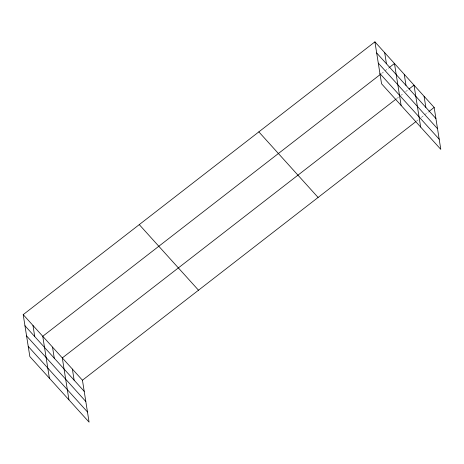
<?xml version="1.0" encoding="UTF-8"?>
<svg xmlns="http://www.w3.org/2000/svg" width="464" height="464" viewBox="0 0 464 464"><rect width="100%" height="100%" fill="white"/><g stroke="black" fill="none" stroke-linecap="round" stroke-linejoin="round"><path stroke-width="0.35" stroke-dasharray="2.32 1.74" d="M381.634 73.451L384.424 71.288M384.981 70.853L388.884 67.825M396.72 98.559L398.953 96.825M400.623 95.526L403.413 93.363M405.646 91.634L408.436 89.471M416.307 121.29L418.534 119.561M421.324 117.398L424.113 115.234M424.676 114.799L428.579 111.772"/><path stroke-width="0.7" d="M23.2 314.638L82.447 380.225L89.082 422.147L29.841 356.561L23.2 314.638L374.918 41.853L434.159 107.439L440.8 149.362L381.553 83.775L374.918 41.853M379.958 74.75L42.752 336.284L49.393 378.201M389.447 67.39L394.464 63.498L401.105 105.415M396.163 98.989L62.304 357.924L68.939 399.846M408.993 89.036L414.016 85.138L420.657 127.061M82.447 380.225L415.744 121.725M429.136 111.337L434.159 107.439M376.675 52.96L435.922 118.552M378.288 63.127L437.529 128.719M379.946 73.602L439.188 139.194M258.848 131.869L318.095 197.461M139.264 224.617L198.511 290.209M24.957 325.745L84.204 391.338M26.57 335.913L85.817 401.505M28.229 346.388L87.476 411.98M424.09 96.292L425.848 107.399M404.243 74.315L406 85.428M384.691 52.676L386.448 63.783M72.372 369.077L74.13 380.184M52.525 347.107L54.288 358.214M32.973 325.461L34.736 336.568"/></g></svg>
